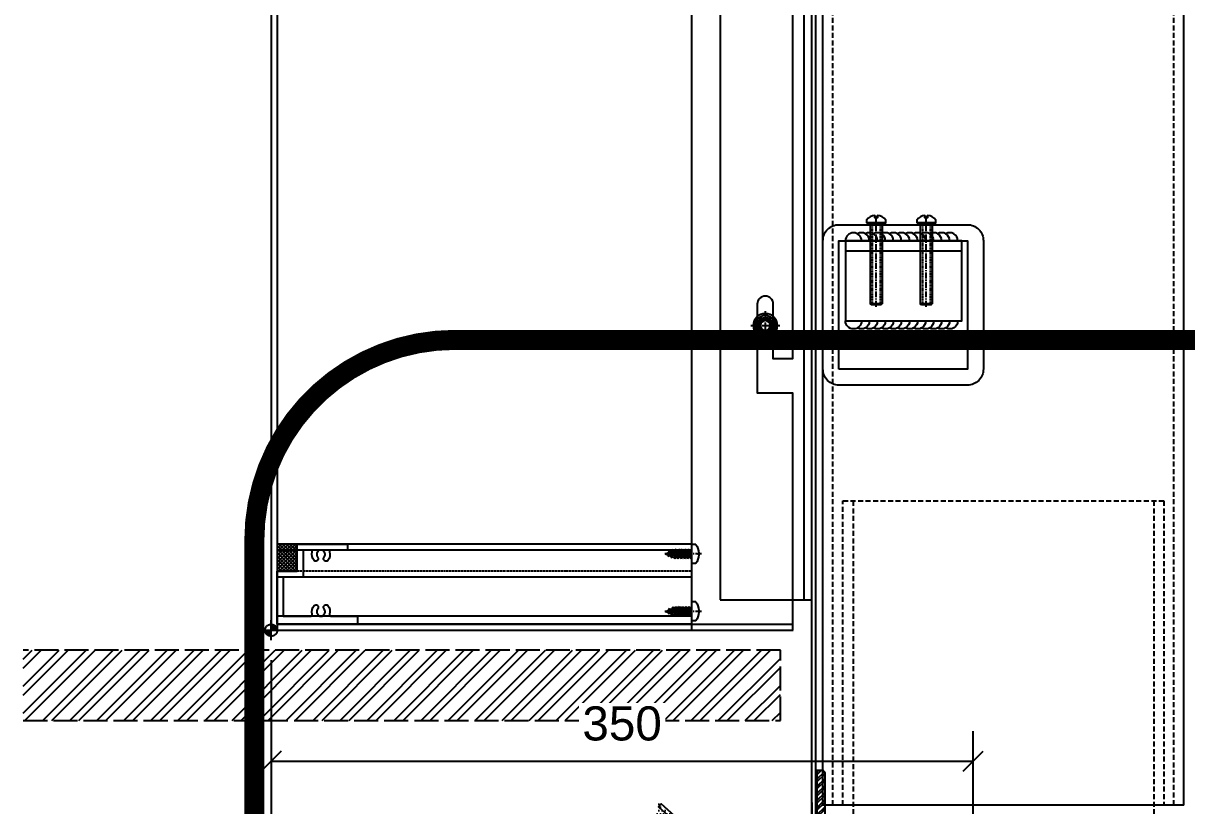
# Model space of a CAD drawing. Header units: millimetres. Extents: x 0 to 119933, y -45162 to 41221.
# Drawn here: x 32310 to 32890, y 4621 to 5011 of the extents above; entities that cross this region are included whole.
import ezdxf

# ---------------------------------------------------------------- set-up
doc = ezdxf.new("R2010")
doc.units = ezdxf.units.MM
for name, pattern in [('ACAD_ISO02W100', [15, 12, -3]), ('ACAD_ISO04W100', [30, 24, -3, 0, -3]), ('CENTER', [2, 1.25, -0.25, 0.25, -0.25]), ('CENTER2', [28.575, 19.05, -3.175, 3.175, -3.175]), ('DASHED', [0.75, 0.5, -0.25]), ('HIDDEN', [0.375, 0.25, -0.125])]:
    doc.linetypes.add(name, pattern=pattern)
doc.layers.get('DEFPOINTS').update_dxf_attribs({"color": 166})
for name, color, linetype in [('F-Alum', 4, 'Continuous'), ('F-dashed line', 8, 'DASHED'), ('F-seslants', 8, 'Continuous'), ('F-SSTEEL', 3, 'Continuous'), ('F-steel', 3, 'Continuous'), ('F_ALUM', 4, 'Continuous'), ('F_CNTR', 1, 'ACAD_ISO04W100'), ('F_DASH', 8, 'ACAD_ISO02W100'), ('F_HTCH', 9, 'Continuous'), ('F_MISC', 8, 'Continuous'), ('F_STEL', 3, 'Continuous'), ('gasket', 1, 'Continuous'), ('Hatch', 8, 'Continuous'), ('HIDDEN', 1, 'HIDDEN'), ('POCHET', 8, 'Continuous'), ('WELDING VW', 8, 'Continuous'), ('中心线', 1, 'CENTER2'), ('其他', 4, 'Continuous'), ('虚线', 8, 'HIDDEN'), ('螺栓钉类', 241, 'Continuous')]:
    doc.layers.add(name, color=color, linetype=linetype)
doc.styles.add('Arial', font='arial.ttf')
doc.dimstyles.new('10x of Arup4', dxfattribs={"dimscale": 10, "dimtxt": 1.7, "dimasz": 1, "dimexe": 1.5, "dimexo": 1.5, "dimgap": 1, "dimtad": 1, "dimdec": 1, "dimdsep": 46, "dimtxsty": 'Arial', "dimblk": 'OBLIQUE', "dimcen": 0, "dimclrd": 1, "dimclre": 1, "dimclrt": 7, "dimadec": 0, "dimazin": 0, "dimtfac": 1, "dimtdec": 1, "dimtix": 1, "dimtofl": 0, "dimtmove": 2, "dimatfit": 3, "dimfxl": 5, "dimtfill": 1, "dimtolj": 1, "dimtzin": 0, "dimlwd": -1, "dimlwe": -1, "dimarcsym": 0})

# ---------------------------------------------------------------- blocks, each defined once
blk = doc.blocks.new('*U113')
at = {"layer": 'WELDING VW'}
for centre, end in [((4, 0), 180), ((8, 0), 120), ((12, 0), 120), ((16, 0), 120), ((20, 0), 120), ((24, 0), 120), ((28, 0), 120), ((32, 0), 120), ((36, 0), 120), ((40, 0), 120), ((44, 0), 120), ((48, 0), 120), ((52, 0), 120)]:
    blk.add_arc(centre, 4, 0, end, dxfattribs=at)
blk = doc.blocks.new('*U75')
at = {"layer": '中心线', "color": 1, "linetype": 'CENTER', "ltscale": 2.357948}
blk.add_line((0, 40.9), (0, -4.96), dxfattribs=at)
at = {"layer": '虚线', "linetype": 'HIDDEN', "ltscale": 0.5}
for p, q in [((-1.95, 0), (-1.95, 40)), ((1.95, 0), (1.95, 40))]:
    blk.add_line(p, q, dxfattribs=at)
at = {"layer": '螺栓钉类', "color": 241, "linetype": 'Continuous'}
for p, q in [((-2.41, 40), (-3, 39.41)), ((3, 39.41), (-3, 39.41)), ((-3, 0), (-3, 39.41)), ((2.41, 40), (-2.41, 40)), ((2.41, 40), (3, 39.41)), ((3, 0), (3, 39.41)), ((-0.91, -1), (0.53, 0)), ((0.24, -1), (1.69, 0))]:
    blk.add_line(p, q, dxfattribs=at)
blk.add_lwpolyline([(4.35, 0), (4.35, -1), (-4.35, -1), (-4.35, 0)], close=True, dxfattribs=at)
blk.add_lwpolyline([(-4.75, -1), (4.75, -1), (4.75, -2.32, -0.207256), (0.66, -4.66), (0.66, -3.38), (-0.66, -3.38), (-0.66, -4.66, -0.207256), (-4.75, -2.32)], format="xyb", close=True, dxfattribs=at)
blk = doc.blocks.new('*U96')
at = {"layer": 'WELDING VW'}
for centre, end in [((4, 0), 180), ((8, 0), 120), ((12, 0), 120), ((16, 0), 120), ((20, 0), 120), ((24, 0), 120), ((28, 0), 120), ((32, 0), 120), ((36, 0), 120), ((40, 0), 120), ((44, 0), 120), ((48, 0), 120), ((52, 0), 120)]:
    blk.add_arc(centre, 4, 0, end, dxfattribs=at)
blk = doc.blocks.new('*U375')
at = {"layer": '中心线', "color": 1, "linetype": 'CENTER', "ltscale": 2.357948}
blk.add_line((0, -4.91), (0, 13.39), dxfattribs=at)
at = {"layer": '其他', "color": 4, "linetype": 'Continuous'}
for p, q in [((-0.62, 11.49), (0.44, 11.93)), ((-2.4, 7.66), (2.4, 8.34)), ((-2.4, 6.06), (2.4, 6.74)), ((-2.2, 9.29), (1.95, 9.87)), ((-1.79, 8.01), (1.79, 8.69)), ((-1.79, 7.31), (1.79, 7.99)), ((-1.79, 6.41), (1.79, 7.09)), ((-1.79, 5.71), (1.79, 6.39)), ((-1.66, 8.98), (1.42, 9.57)), ((-1.49, 10.99), (1.33, 11.39)), ((-1.33, 9.79), (1.09, 10.38)), ((-0.96, 10.68), (0.8, 11.08)), ((-2.4, 4.46), (2.4, 5.14)), ((-2.4, 2.86), (2.4, 3.54)), ((-2.4, 1.26), (2.4, 1.94)), ((-1.87, 0), (1.79, 0.69)), ((-1.79, 4.81), (1.79, 5.49)), ((-1.79, 4.11), (1.79, 4.79)), ((-1.79, 3.21), (1.79, 3.89)), ((-1.79, 2.51), (1.79, 3.19)), ((-1.79, 1.61), (1.79, 2.29)), ((-1.79, 0.91), (1.79, 1.59)), ((0, 0), (2.4, 0.34))]:
    blk.add_line(p, q, dxfattribs=at)
at = {"layer": '螺栓钉类', "linetype": 'Continuous'}
for p, q in [((0, 13), (-0.62, 11.49)), ((0, 13), (0.46, 11.89)), ((0.46, 11.89), (1.33, 11.39)), ((-2.4, 7.66), (-1.79, 8.01)), ((-2.4, 7.66), (-1.79, 7.31)), ((-2.4, 6.06), (-1.79, 6.41)), ((-2.4, 6.06), (-1.79, 5.71)), ((-2.2, 9.29), (-1.33, 9.79)), ((-2.2, 9.29), (-1.66, 8.98)), ((-1.66, 8.98), (-1.79, 8.68)), ((-1.79, 8.01), (-1.79, 8.68)), ((-1.79, 6.41), (-1.79, 7.31)), ((-1.49, 10.99), (-0.62, 11.49)), ((-1.49, 10.99), (-0.96, 10.68)), ((-0.96, 10.68), (-1.33, 9.79)), ((0.8, 11.08), (1.33, 11.39)), ((0.8, 11.08), (1.09, 10.38)), ((1.09, 10.38), (1.95, 9.87)), ((1.42, 9.57), (1.95, 9.87)), ((1.42, 9.57), (1.79, 8.68)), ((1.79, 8.69), (2.4, 8.34)), ((1.79, 7.99), (2.4, 8.34)), ((1.79, 7.09), (1.79, 7.99)), ((1.79, 7.09), (2.4, 6.74)), ((1.79, 6.39), (2.4, 6.74)), ((1.79, 5.49), (1.79, 6.39)), ((-2.4, 4.46), (-1.79, 4.81)), ((-2.4, 4.46), (-1.79, 4.11)), ((-2.4, 2.86), (-1.79, 3.21)), ((-2.4, 2.86), (-1.79, 2.51)), ((-2.4, 1.26), (-1.79, 1.61)), ((-2.4, 1.26), (-1.79, 0.91)), ((-1.79, 4.81), (-1.79, 5.71)), ((-1.79, 3.21), (-1.79, 4.11)), ((-1.79, 1.61), (-1.79, 2.51)), ((-1.79, 0.2), (-1.79, 0.91)), ((1.79, 5.49), (2.4, 5.14)), ((1.79, 4.79), (2.4, 5.14)), ((1.79, 3.89), (1.79, 4.79)), ((1.79, 3.89), (2.4, 3.54)), ((1.79, 3.19), (2.4, 3.54)), ((1.79, 2.29), (1.79, 3.19)), ((1.79, 2.29), (2.4, 1.94)), ((1.79, 1.59), (2.4, 1.94)), ((1.79, 0.69), (1.79, 1.59)), ((1.79, 0.69), (2.4, 0.34)), ((2.4, 0.2), (2.4, 0.34)), ((-4.75, -2.14), (-4.75, 0)), ((-4.75, 0), (-1.99, 0)), ((-1.99, 0), (2.6, 0)), ((-0.4, -3.3), (0.4, -3.3)), ((-0.4, -3.69), (-0.4, -3.3)), ((0.4, -3.69), (0.4, -3.3)), ((2.6, 0), (4.75, 0)), ((4.75, -2.14), (4.75, 0))]:
    blk.add_line(p, q, dxfattribs=at)
for centre, radius, start, end in [((-1.99, 0.2), 0.2, 270, 0), ((2.6, 0.2), 0.2, 180, 270), ((0, 4.3), 8, 233.57643, 267.13402), ((0, 4.3), 8, 272.86598, 306.42357)]:
    blk.add_arc(centre, radius, start, end, dxfattribs=at)
blk = doc.blocks.new('A$C0A0351D0')
at = {"layer": 'F-seslants'}
h = blk.add_hatch(dxfattribs=at)
h.set_pattern_fill('ANSI37', color=256, scale=10)
h.set_pattern_definition([(45, (29520.1611, 76186.4152), (-0.883883476, 0.883883476), []), (135, (29520.1611, 76186.4152), (-0.883883476, -0.883883476), [])])
h.paths.add_polyline_path([(218.84, 0), (228.84, 0), (228.84, -13.5), (218.84, -13.5)])
at = {"layer": 'F-Alum'}
for p, q in [((22.23, 0), (228.84, 0)), ((22.23, -3), (228.84, -3)), ((22.23, -16.5), (228.84, -16.5)), ((22.23, -35.91), (228.11, -35.91)), ((22.23, -40), (228.84, -40))]:
    blk.add_line(p, q, dxfattribs=at)
blk.add_lwpolyline([(218.84, 0), (193.84, 0), (193.84, -3), (202, -3, -0.501863), (202.72, -3.96, 0.254047), (203.6, -8.17, 1), (205.43, -6.61, -0.455848), (205.9, -3.48), (205.9, -3.38, -0.414214), (206.28, -3), (207.78, -3, -0.414214), (208.15, -3.38), (208.15, -3.48, -0.455848), (208.63, -6.61, 1), (210.45, -8.17, 0.254047), (211.34, -3.96, -0.501863), (212.06, -3), (215.84, -3), (215.84, -16.5), (225.84, -16.5), (225.84, -35.91), (212.06, -35.91, -0.501863), (211.34, -34.95, 0.254047), (210.45, -30.74, 1), (208.63, -32.3, -0.455848), (208.15, -35.44), (208.15, -35.54, -0.414214), (207.78, -35.91), (206.28, -35.91, -0.414214), (205.9, -35.54), (205.9, -35.44, -0.455848), (205.43, -32.3, 1), (203.6, -30.74, 0.254047), (202.72, -34.95, -0.501863), (202, -35.91), (188.84, -35.91), (188.84, -40), (228.84, -40), (228.84, -13.5), (218.84, -13.5)], format="xyb", close=True, dxfattribs=at)
at = {"layer": 'F-dashed line'}
blk.add_line((22.23, -13.5), (228.84, -13.5), dxfattribs=at)
at = {"layer": 'F-seslants'}
blk.add_lwpolyline([(218.84, 0), (228.84, 0), (228.84, -13.5), (218.84, -13.5)], close=True, dxfattribs=at)
at = {"layer": '螺栓钉类', "rotation": 270}
for p in [(22.23, -4.92), (22.23, -33.58)]:
    blk.add_blockref('*U375', p, dxfattribs=at)
blk = doc.blocks.new('*U74')
at = {"layer": '中心线', "color": 1, "linetype": 'CENTER', "ltscale": 2.880968}
for p, q in [((0, 7.26), (0, -7.26)), ((7.26, 0), (-7.26, 0))]:
    blk.add_line(p, q, dxfattribs=at)
at = {"layer": '螺栓钉类', "linetype": 'ByBlock'}
blk.add_lwpolyline([(5, 2.89), (0, 5.77), (-5, 2.89), (-5, -2.89), (0, -5.77), (5, -2.89)], close=True, dxfattribs=at)
for centre, radius in [((-0.02, 0), 6), ((0, 0), 5), ((0, 0), 2.46)]:
    blk.add_circle(centre, radius, dxfattribs=at)
blk.add_arc((0, 0), 3, 270, 180, dxfattribs=at)
blk = doc.blocks.new('EA040x040x04')
at = {"color": 0}
blk.add_lwpolyline([(0, 40), (0, 0), (40, 0), (40, 2.67, 0.414214), (38.67, 4), (9, 4, -0.414214), (4, 9), (4, 38.67, 0.414214), (2.67, 40)], format="xyb", close=True, dxfattribs=at)
blk = doc.blocks.new('DIMPT')
h = blk.add_hatch(color=251)
h.dxf.hatch_style = 1
h.paths.add_polyline_path([(1.5, 0, 0.414214), (0, 1.5), (0, 0)])
h.paths.add_polyline_path([(-1.5, 0, 0.414214), (0, -1.5), (0, 0)])
for p, q in [((-2.5, 0), (2.5, 0)), ((0, -2.5), (0, 2.5))]:
    blk.add_line(p, q)
blk.add_circle((0, 0), 1.5)
blk = doc.blocks.new('_OBLIQUE')
at = {"color": 0, "linetype": 'ByBlock'}
blk.add_line((-0.5, -0.5), (0.5, 0.5), dxfattribs=at)
blk = doc.blocks.new('*D188')
at = {"color": 1, "linetype": 'Continuous', "transparency": 16777216}
for p, q in [((32433.7, 4693.47), (32433.7, 4519.68)), ((32658.7, 4483.47), (32658.7, 4549.68)), ((32433.7, 4534.68), (32658.7, 4534.68))]:
    blk.add_line(p, q, dxfattribs=at)
at = {"layer": 'DEFPOINTS', "color": 0, "transparency": 16777216}
for p in [(32433.7, 4708.47, 0.86), (32658.7, 4534.68), (32658.7, 4468.47)]:
    blk.add_point(p, dxfattribs=at)
at = {"color": 1, "transparency": 16777216, "xscale": 10, "yscale": 10, "zscale": 10, "rotation": 180}
blk.add_blockref('_OBLIQUE', (32433.7, 4534.68), dxfattribs=at)
at = {"color": 1, "transparency": 16777216, "xscale": 10, "yscale": 10, "zscale": 10}
blk.add_blockref('_OBLIQUE', (32658.7, 4534.68), dxfattribs=at)
at = {"color": 7, "transparency": 16777216, "insert": (32546.2, 4553.36), "char_height": 17, "attachment_point": 5, "style": 'Arial', "bg_fill": 3, "box_fill_scale": 1.1, "bg_fill_color": 256, "bg_fill_true_color": 13158600, "bg_fill_transparency": 0}
blk.add_mtext('\\A1;225', dxfattribs=at)
blk = doc.blocks.new('*D189')
at = {"color": 1, "linetype": 'Continuous', "transparency": 16777216}
for p, q in [((32433.7, 4693.47), (32433.7, 4628.2)), ((32783.7, 4613.47), (32783.7, 4658.2)), ((32433.7, 4643.2), (32783.7, 4643.2))]:
    blk.add_line(p, q, dxfattribs=at)
at = {"layer": 'DEFPOINTS', "color": 0, "transparency": 16777216}
for p in [(32433.7, 4708.47, 0.86), (32783.7, 4643.2), (32783.7, 4598.47)]:
    blk.add_point(p, dxfattribs=at)
at = {"color": 1, "transparency": 16777216, "xscale": 10, "yscale": 10, "zscale": 10, "rotation": 180}
blk.add_blockref('_OBLIQUE', (32433.7, 4643.2), dxfattribs=at)
at = {"color": 1, "transparency": 16777216, "xscale": 10, "yscale": 10, "zscale": 10}
blk.add_blockref('_OBLIQUE', (32783.7, 4643.2), dxfattribs=at)
at = {"color": 7, "transparency": 16777216, "insert": (32608.7, 4661.89), "char_height": 17, "attachment_point": 5, "style": 'Arial', "bg_fill": 3, "box_fill_scale": 1.1, "bg_fill_color": 256, "bg_fill_true_color": 13158600, "bg_fill_transparency": 0}
blk.add_mtext('\\A1;350', dxfattribs=at)

msp = doc.modelspace()

# ---------------------------------------------------------------- hatches: boundary and pattern name
at = {"layer": 'F_DASH'}
h = msp.add_hatch(dxfattribs=at)
h.set_pattern_fill('ANSI32', color=256)
h.set_pattern_definition([(45, (34914.276, 4698.456), (-6.735192, 6.735192), []), (45, (34918.766, 4698.456), (-6.735192, 6.735192), [])])
h.paths.add_polyline_path([(32310.11, 4698.46), (32310.11, 4663.46), (32687.65, 4663.46), (32687.65, 4698.46)])
at = {"layer": 'F_HTCH'}
h = msp.add_hatch(dxfattribs=at)
h.set_pattern_fill('STEEL', color=256, scale=20)
h.set_pattern_definition([(45, (-438393.3352, 58210.443), (-1.767766953, 1.767766953), []), (45, (-438393.3352, 58211.693), (-1.767766953, 1.767766953), [])])
edge = h.paths.add_edge_path()
edge.add_line((32705.87, 4638.47), (32705.87, 4598.47))
edge.add_line((32705.87, 4598.47), (32745.87, 4598.47))
edge.add_line((32745.87, 4598.47), (32745.87, 4601.14))
edge.add_arc((32744.54, 4601.14), 1.33, 0, 90)
edge.add_line((32744.54, 4602.47), (32714.87, 4602.47))
edge.add_arc((32714.87, 4607.47), 5, 180, 270, ccw=False)
edge.add_line((32709.87, 4607.47), (32709.87, 4637.14))
edge.add_arc((32708.54, 4637.14), 1.33, 0, 90)
edge.add_line((32708.54, 4638.47), (32705.87, 4638.47))
at = {"layer": 'gasket'}
h = msp.add_hatch(dxfattribs=at)
h.set_pattern_fill('DOTS', color=8, angle=-180)
h.set_pattern_definition([(180, (58500.0916, -20702.034), (-0.79375, -1.5875), [0, -1.5875])])
edge = h.paths.add_edge_path()
edge.add_arc((32603.62, 4625.45), 23.36, 305.48155, 352.63331, ccw=False)
edge.add_line((32617.18, 4606.43), (32642.32, 4606.43))
edge.add_line((32642.32, 4606.43), (32642.29, 4608.43))
edge.add_line((32642.29, 4608.43), (32626.79, 4622.45))
at = {"layer": 'HIDDEN'}
h = msp.add_hatch(dxfattribs=at)
h.set_pattern_fill('ANSI38', color=256)
h.set_pattern_definition([(45, (72271.90163, 81140.9031), (-0.08838834765, 0.08838834765), []), (135, (72271.90163, 81140.9031), (-0.26516504294, 0.08838834765), [0.3125, -0.1875])])
edge = h.paths.add_edge_path()
edge.add_arc((32680.1, 4860.39), 4, 0, 360)
edge = h.paths.add_edge_path(flags=17)
edge.add_arc((32680.1, 4860.39), 3, 0, 360)

# ---------------------------------------------------------------- linework, layer by layer
at = {"layer": 'DEFPOINTS', "color": 2, "linetype": 'CENTER', "ltscale": 100, "const_width": 10}
msp.add_lwpolyline([(32525.32, 4853.26), (33310.89, 4853.26, -0.414214), (33410.89, 4753.26), (33410.89, 3857.07, -0.414214), (33310.89, 3757.07), (32525.32, 3757.07, -0.414214), (32425.32, 3857.07), (32425.32, 4753.26, -0.414214)], format="xyb", close=True, dxfattribs=at)
at = {"layer": 'F-Alum'}
for p, q in [((32433.7, 5329.03, 0.73), (32433.7, 4708.47, 0.86)), ((32436.7, 5329.03, 0.73), (32436.7, 4708.47, 0.86)), ((32643.3, 5329.03, 0.73), (32643.3, 4708.47, 0.86)), ((32657.59, 5329.03, 0.86), (32657.59, 4723.65, 0.86)), ((32699.3, 5329.03, 0.86), (32699.3, 4723.65, 0.86)), ((32703.3, 4614.28, 0.86), (32703.3, 5329.03, 0.86)), ((32705.3, 4614.28, 0.86), (32705.3, 5329.03, 0.86)), ((32657.59, 4723.65, 0.86), (32703.3, 4723.65, 0.86)), ((32436.7, 4711.47, 0.86), (32694.06, 4711.47, 0.86)), ((32433.7, 4708.47, 0.86), (32694.06, 4708.47, 0.86))]:
    msp.add_line(p, q, dxfattribs=at)
at = {"layer": 'F-Alum', "color": 8, "linetype": 'HIDDEN', "ltscale": 10}
for p, q in [((32713.84, 4621.31, 0.86), (32713.84, 5329.03, 0.86)), ((32883.84, 4621.31, 0.86), (32883.84, 5329.03, 0.86)), ((32723.84, 4772.99, 0.86), (32723.84, 4598.47, 0.86)), ((32873.84, 4772.99, 0.86), (32873.84, 4598.47, 0.86))]:
    msp.add_line(p, q, dxfattribs=at)
at = {"layer": 'F-Alum', "elevation": 0.58}
for points in [[(32693.6, 5311.05), (32693.6, 5193.81), (32684.1, 5193.81), (32684.1, 5221.08, 1), (32676.1, 5221.08), (32676.1, 5176.87), (32693.6, 5176.87), (32693.6, 4956.23)], [(32693.6, 4961.05), (32693.6, 4843.81), (32684.1, 4843.81), (32684.1, 4871.08, 1), (32676.1, 4871.08), (32676.1, 4826.87), (32693.6, 4826.87), (32693.6, 4708.47)]]:
    msp.add_lwpolyline(points, format="xyb", dxfattribs=at)
at = {"layer": 'F-Alum', "color": 8, "linetype": 'HIDDEN', "ltscale": 10, "elevation": 0.86}
msp.add_lwpolyline([(32718.84, 4621.31), (32718.84, 4772.99), (32878.84, 4772.99), (32878.84, 4621.7)], dxfattribs=at)
at = {"layer": 'F-SSTEEL'}
for p, q in [((32708.84, 4621.31, 0.86), (32708.84, 5329.03, 0.86)), ((32888.84, 4621.31, 0.86), (32888.84, 5329.03, 0.86)), ((32888.84, 4621.31, 0.86), (32708.84, 4621.31, 0.86))]:
    msp.add_line(p, q, dxfattribs=at)
at = {"layer": 'F-steel'}
msp.add_line((32720.14, 4897.7, 0.58), (32778.14, 4897.7, 0.58), dxfattribs=at)
at = {"layer": 'F-steel', "elevation": 0.58}
msp.add_lwpolyline([(32708.84, 4838.7), (32708.84, 4902.7, -0.414214), (32716.84, 4910.7), (32780.84, 4910.7, -0.414214), (32788.84, 4902.7), (32788.84, 4838.7, -0.414214), (32780.84, 4830.7), (32716.84, 4830.7, -0.414214)], format="xyb", close=True, dxfattribs=at)
for points in [[(32716.84, 4838.7), (32716.84, 4902.7), (32780.84, 4902.7), (32780.84, 4838.7)], [(32720.14, 4902.7), (32720.14, 4862.7), (32778.14, 4862.7), (32778.14, 4902.7)]]:
    msp.add_lwpolyline(points, close=True, dxfattribs=at)
at = {"layer": 'F_ALUM', "elevation": 0.86}
msp.add_lwpolyline([(32703.3, 4622.57), (32703.3, 4608.43), (32643.06, 4608.43), (32628.13, 4621.94), (32626.79, 4620.45), (32642.29, 4606.43), (32705.3, 4606.43), (32705.3, 4622.57)], dxfattribs=at)
at = {"layer": 'F_DASH', "elevation": 0.03}
msp.add_lwpolyline([(32310.11, 4663.46), (32687.65, 4663.46), (32687.65, 4698.46), (32310.11, 4698.46)], dxfattribs=at)
at = {"layer": 'HIDDEN'}
for radius in [4, 3]:
    msp.add_circle((32680.1, 4860.39, 0.58), radius, dxfattribs=at)
at = {"layer": 'POCHET'}
msp.add_circle((32680.1, 4860.39, 0.58), 4, dxfattribs=at)

# ---------------------------------------------------------------- block references
at = {"layer": 'F_CNTR', "xscale": 2, "yscale": 2, "zscale": 2}
msp.add_blockref('DIMPT', (32433.7, 4708.47, 0.86), dxfattribs=at)
at = {"layer": 'F_MISC', "xscale": -1, "rotation": 180}
for p in [(32735.38, 4910.7, 0.58), (32760.38, 4910.7, 0.58)]:
    msp.add_blockref('*U75', p, dxfattribs=at)
at = {"layer": 'F_STEL'}
msp.add_blockref('EA040x040x04', (32705.87, 4598.47, 0.86), dxfattribs=at)
at = {"layer": 'Hatch', "xscale": 0.9999, "yscale": 0.9999, "zscale": 0.9999}
msp.add_blockref('*U96', (32720.07, 4902.7, 0.64), dxfattribs=at)
at = {"layer": 'Hatch', "xscale": -0.9999, "yscale": 0.9999, "zscale": 0.9999, "rotation": 180}
msp.add_blockref('*U113', (32720.07, 4862.7, 0.64), dxfattribs=at)
at = {"layer": 'HIDDEN', "xscale": -1}
msp.add_blockref('A$C0A0351D0', (32665.54, 4751.47, 0.86), dxfattribs=at)
at = {"layer": '螺栓钉类', "xscale": -1}
msp.add_blockref('*U74', (32680.1, 4860.39, 0.58), dxfattribs=at)

# ---------------------------------------------------------------- next in the draw order: dimensions: what is measured, and where the dimension line sits
dim = msp.add_linear_dim(base=(32658.7, 4534.68), p1=(32433.7, 4708.47, 0.86), p2=(32658.7, 4468.47), dimstyle='10x of Arup4', override={"dimarcsym": 1})
dim.commit()
dim.dimension.update_dxf_attribs({"geometry": '*D188', "text_midpoint": (32546.2, 4553.36)})

# ---------------------------------------------------------------- next in the draw order: dimensions: what is measured, and where the dimension line sits
dim = msp.add_linear_dim(base=(32783.7, 4643.2), p1=(32433.7, 4708.47, 0.86), p2=(32783.7, 4598.47), dimstyle='10x of Arup4', override={"dimarcsym": 1})
dim.commit()
dim.dimension.update_dxf_attribs({"geometry": '*D189', "text_midpoint": (32608.7, 4661.89)})

doc.saveas('drawing.dxf')
